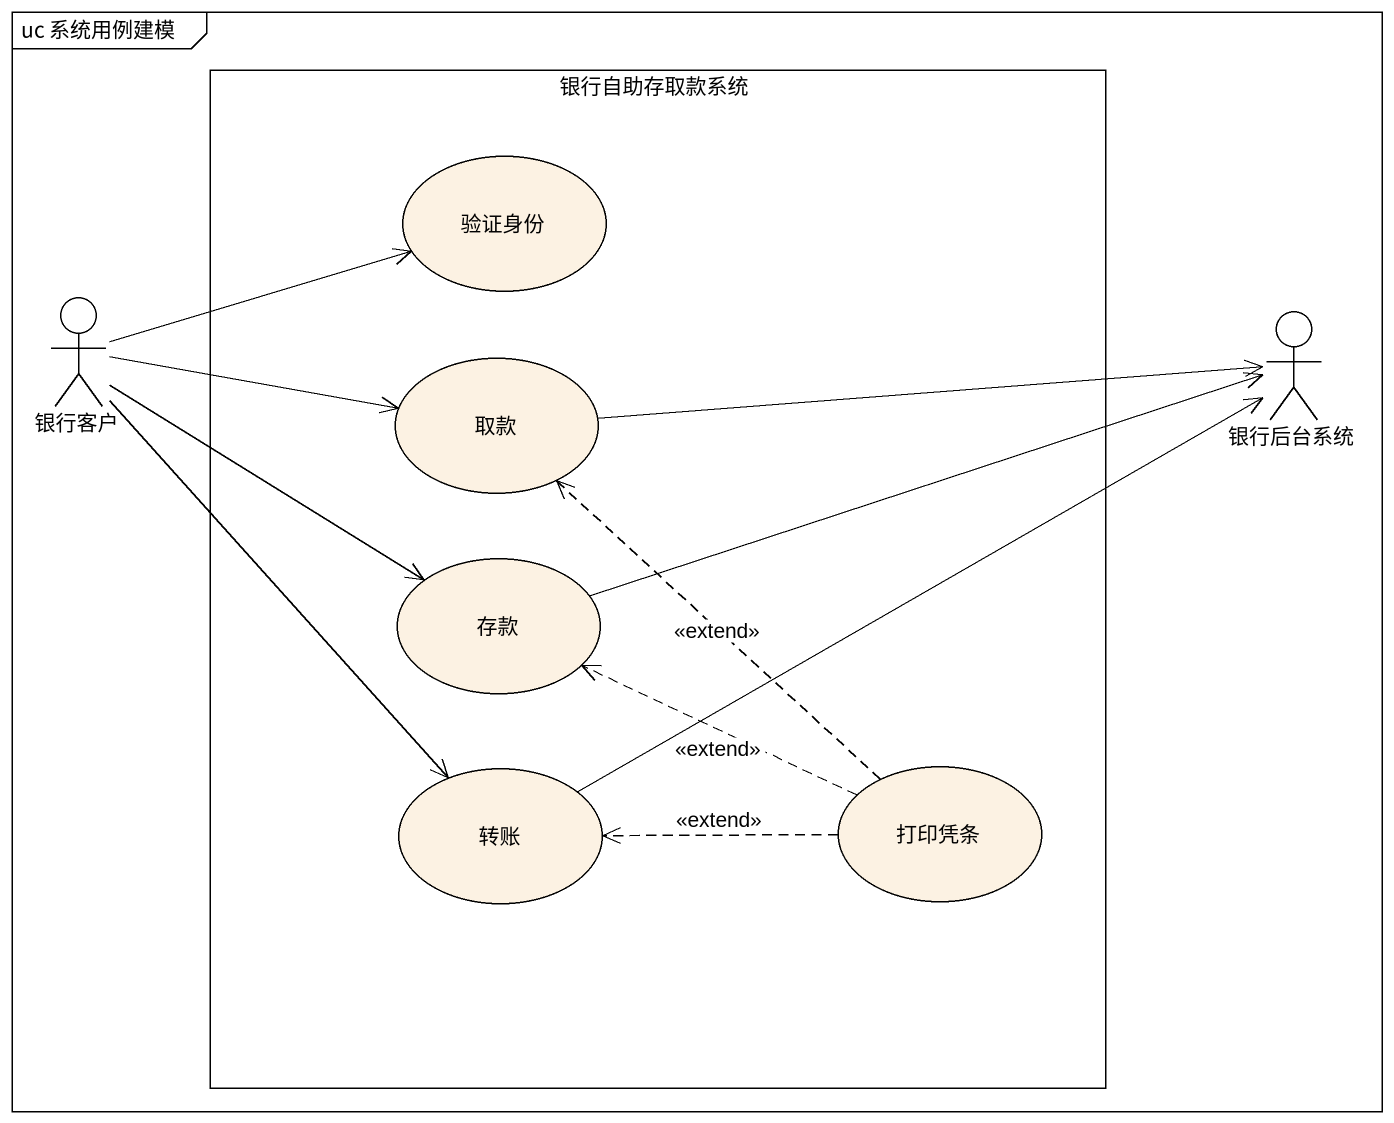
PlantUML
@startuml
mainframe uc 系统用例建模
rectangle 银行自助存取款系统 {
  usecase 验证身份
  usecase 取款
  usecase 存款
  usecase 转账
  usecase 打印凭条
}
actor 银行客户
actor 银行后台系统
银行客户 -right-> 验证身份
银行客户 -right-> 取款
银行客户 -right-> 存款
银行客户 --> 转账
取款 -right-> 银行后台系统
存款 -right-> 银行后台系统
转账 -right-> 银行后台系统
打印凭条 .up.> 取款 : <<extend>>
打印凭条 .left.> 存款 : <<extend>>
打印凭条 .left.> 转账 : <<extend>>
@enduml
